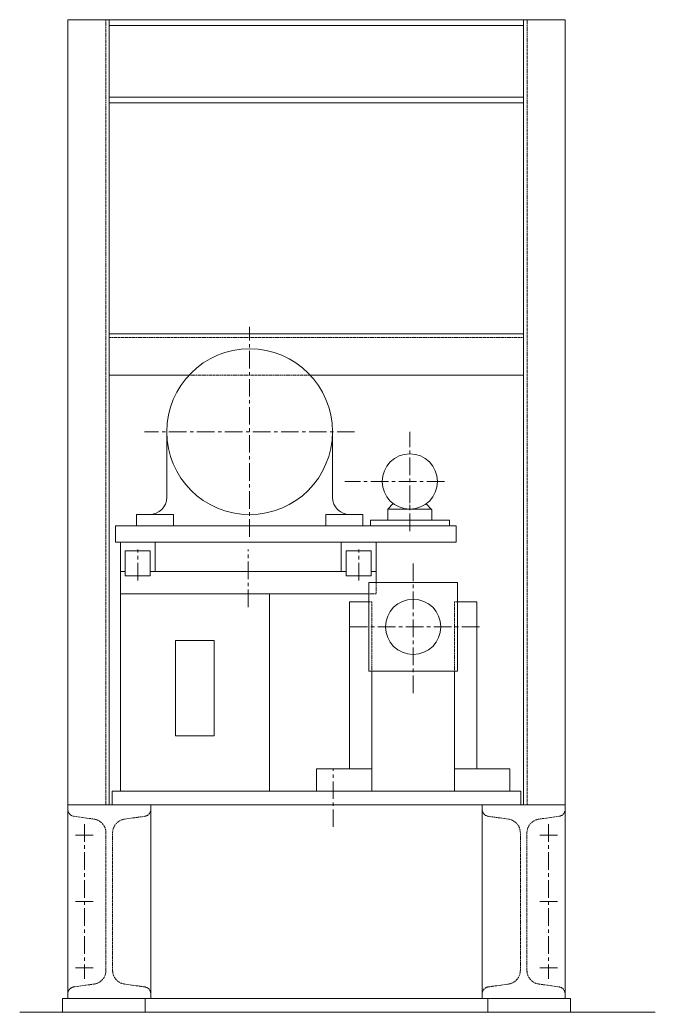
# Model space of a CAD drawing. Header units: millimetres. Extents: x 288 to 8834, y 20 to 9668.
# Drawn here: x 5085 to 6235, y 6558 to 8353 of the extents above; entities that cross this region are included whole.
import ezdxf

# ---------------------------------------------------------------- set-up
doc = ezdxf.new("R2010")
doc.units = ezdxf.units.MM
doc.linetypes.add('CENTER', pattern=[50.7, 31.8, -6.3, 6.3, -6.3])
doc.linetypes.add('DASHED', pattern=[4, 3, -1])
doc.layers.add('Layer1', color=7, linetype='Continuous')

# ---------------------------------------------------------------- blocks, each defined once
blk = doc.blocks.new('BLKF1208')
at = {"layer": 'Layer1', "color": 3, "linetype": 'Continuous', "lineweight": 5}
for p, q in [((5172.4, 8352.9), (5172.4, 6932.9)), ((5247.4, 8352.9), (5172.4, 8352.9)), ((5247.4, 6932.9), (5247.4, 8352.9)), ((5172.4, 6932.9), (5247.4, 6932.9))]:
    blk.add_line(p, q, dxfattribs=at)
at = {"layer": 'Layer1', "color": 7, "linetype": 'DASHED', "lineweight": 13}
blk.add_line((5240.9, 8352.9), (5240.9, 6932.9), dxfattribs=at)
blk = doc.blocks.new('BLKF1209')
at = {"layer": 'Layer1', "color": 3, "linetype": 'Continuous', "lineweight": 5}
for p, q in [((6072.4, 8352.9), (5997.4, 8352.9)), ((5997.4, 8352.9), (5997.4, 6997.9)), ((6072.4, 6932.9), (6072.4, 8352.9)), ((5997.4, 6997.9), (5997.4, 6932.9)), ((5997.4, 6932.9), (6072.4, 6932.9))]:
    blk.add_line(p, q, dxfattribs=at)
at = {"layer": 'Layer1', "color": 7, "linetype": 'DASHED', "lineweight": 13}
blk.add_line((6003.9, 6932.9), (6003.9, 8352.9), dxfattribs=at)
blk = doc.blocks.new('BLKF1210')
at = {"layer": 'Layer1', "color": 3, "linetype": 'Continuous', "lineweight": 5}
for p, q in [((5247.4, 8352.9), (5247.4, 8202.9)), ((5997.4, 8352.9), (5247.4, 8352.9)), ((5997.4, 8202.9), (5997.4, 8352.9)), ((5247.4, 8342.9), (5997.4, 8342.9)), ((5247.4, 8212.9), (5997.4, 8212.9)), ((5247.4, 8202.9), (5997.4, 8202.9))]:
    blk.add_line(p, q, dxfattribs=at)
blk = doc.blocks.new('BLKF1211')
at = {"layer": 'Layer1', "color": 3, "linetype": 'Continuous', "lineweight": 5}
for p, q in [((5997.4, 7784.9), (5247.4, 7784.9)), ((5247.4, 7784.9), (5247.4, 7709.9)), ((5997.4, 7709.9), (5997.4, 7784.9)), ((5247.4, 7709.9), (5391.4, 7709.9)), ((5611.4, 7709.9), (5997.4, 7709.9))]:
    blk.add_line(p, q, dxfattribs=at)
at = {"layer": 'Layer1', "color": 7, "linetype": 'DASHED', "lineweight": 13}
for p, q in [((5247.4, 7778.4), (5997.4, 7778.4)), ((5391.4, 7709.9), (5611.4, 7709.9))]:
    blk.add_line(p, q, dxfattribs=at)
blk = doc.blocks.new('BLKF1207')
at = {"layer": 'Layer1', "color": 7, "linetype": 'CENTER', "lineweight": 13}
for p, q in [((5501.4, 7417.9), (5501.4, 7797.9)), ((5691.4, 7607.9), (5311.4, 7607.9)), ((5791.4, 7427.9), (5791.4, 7607.9)), ((5853.9, 7517.9), (5673.9, 7517.9)), ((5298.9, 7338.9), (5298.9, 7394.9)), ((5498.9, 7290.4), (5498.9, 7394.9)), ((5698.9, 7338.9), (5698.9, 7394.9)), ((5797.4, 7134.9), (5797.4, 7374.9)), ((5917.4, 7254.9), (5677.4, 7254.9)), ((5652.4, 6892.9), (5652.4, 6997.9)), ((5202.4, 6897.9), (5202.4, 6617.9)), ((6042.4, 6897.9), (6042.4, 6617.9)), ((5186.4, 6877.9), (5220.4, 6877.9)), ((6058.4, 6877.9), (6024.4, 6877.9)), ((5186.4, 6757.9), (5220.4, 6757.9)), ((6058.4, 6757.9), (6024.4, 6757.9)), ((5186.4, 6637.9), (5220.4, 6637.9)), ((6058.4, 6637.9), (6024.4, 6637.9))]:
    blk.add_line(p, q, dxfattribs=at)
at = {"layer": 'Layer1', "color": 3, "linetype": 'Continuous', "lineweight": 5}
for p, q in [((5351.4, 7607.9), (5351.4, 7489.2)), ((5651.4, 7607.9), (5651.4, 7489.2)), ((5751.4, 7467.9), (5761.4, 7477.9)), ((5751.4, 7467.9), (5831.4, 7467.9)), ((5751.4, 7467.9), (5751.4, 7447.9)), ((5791.4, 7467.9), (5791.4, 7475.9)), ((5831.4, 7466.6), (5820.9, 7477.5)), ((5320.2, 7457.9), (5296.4, 7457.9)), ((5296.4, 7457.9), (5296.4, 7437.9)), ((5363.4, 7457.9), (5320.2, 7457.9)), ((5363.4, 7457.9), (5363.4, 7437.9)), ((5639.4, 7457.9), (5639.4, 7437.9)), ((5639.4, 7457.9), (5682.7, 7457.9)), ((5682.7, 7457.9), (5706.4, 7457.9)), ((5706.4, 7457.9), (5706.4, 7437.9)), ((5831.4, 7466.6), (5831.4, 7447.9)), ((5258.4, 7407.9), (5258.4, 7437.9)), ((5258.4, 7437.9), (5875.4, 7437.9)), ((5363.4, 7437.9), (5296.4, 7437.9)), ((5706.4, 7437.9), (5639.4, 7437.9)), ((5719.9, 7447.9), (5862.9, 7447.9)), ((5719.9, 7447.9), (5719.9, 7437.9)), ((5862.9, 7447.9), (5862.9, 7437.9)), ((5875.4, 7437.9), (5875.4, 7407.9)), ((5276.4, 7407.9), (5258.4, 7407.9)), ((5330.5, 7407.9), (5267.4, 7407.9)), ((5267.4, 7407.9), (5267.4, 7354.9)), ((5875.4, 7407.9), (5276.4, 7407.9)), ((5330.5, 7354.9), (5330.5, 7407.9)), ((5730.4, 7407.9), (5666.8, 7407.9)), ((5666.8, 7407.9), (5666.8, 7354.9)), ((5730.4, 7354.9), (5730.4, 7407.9)), ((5321.4, 7392.4), (5276.4, 7392.4)), ((5276.4, 7392.4), (5276.4, 7354.9)), ((5321.4, 7392.4), (5321.4, 7354.9)), ((5676.4, 7392.4), (5721.4, 7392.4)), ((5676.4, 7392.4), (5676.4, 7354.9)), ((5721.4, 7392.4), (5721.4, 7354.9)), ((5267.4, 7314.9), (5267.4, 7354.9)), ((5267.4, 7354.9), (5276.4, 7354.9)), ((5276.4, 7354.9), (5276.4, 7347.4)), ((5321.4, 7347.4), (5276.4, 7347.4)), ((5321.4, 7354.9), (5676.4, 7354.9)), ((5321.4, 7354.9), (5321.4, 7347.4)), ((5676.4, 7354.9), (5676.4, 7347.4)), ((5676.4, 7347.4), (5721.4, 7347.4)), ((5721.4, 7354.9), (5730.4, 7354.9)), ((5721.4, 7354.9), (5721.4, 7347.4)), ((5730.4, 7354.9), (5730.4, 7334.9)), ((5877.4, 7334.9), (5717.4, 7334.9)), ((5717.4, 7334.9), (5717.4, 7174.9)), ((5877.4, 7174.9), (5877.4, 7334.9)), ((5267.4, 7314.9), (5537.4, 7314.9)), ((5267.4, 7314.9), (5267.4, 6957.9)), ((5717.4, 7314.9), (5267.4, 7314.9)), ((5537.4, 7314.9), (5537.4, 6957.9)), ((5682.4, 6997.9), (5682.4, 7299.9)), ((5682.4, 7299.9), (5717.4, 7299.9)), ((5912.4, 7299.9), (5877.4, 7299.9)), ((5912.4, 6997.9), (5912.4, 7299.9)), ((5367.4, 7230.4), (5437.4, 7230.4)), ((5367.4, 7230.4), (5367.4, 7057.9)), ((5437.4, 7230.4), (5437.4, 7057.9)), ((5717.4, 7174.9), (5877.4, 7174.9)), ((5722.4, 7174.9), (5722.4, 6957.9)), ((5872.4, 7174.9), (5872.4, 6957.9)), ((5367.4, 7057.9), (5437.4, 7057.9)), ((5722.4, 6997.9), (5622.4, 6997.9)), ((5622.4, 6997.9), (5622.4, 6957.9)), ((5872.4, 6997.9), (5972.4, 6997.9)), ((5972.4, 6997.9), (5972.4, 6957.9)), ((5252.4, 6957.9), (5992.4, 6957.9)), ((5252.4, 6932.9), (5252.4, 6957.9)), ((5992.4, 6932.9), (5992.4, 6957.9)), ((5322.4, 6932.9), (5172.4, 6932.9)), ((5172.4, 6932.9), (5172.4, 6582.9)), ((5252.4, 6932.9), (5992.4, 6932.9)), ((5322.4, 6582.9), (5322.4, 6932.9)), ((5922.4, 6932.9), (6072.4, 6932.9)), ((5922.4, 6582.9), (5922.4, 6932.9)), ((6072.4, 6932.9), (6072.4, 6582.9)), ((5162.4, 6582.9), (5162.4, 6557.9)), ((5162.4, 6582.9), (5312.4, 6582.9)), ((5172.4, 6582.9), (5322.4, 6582.9)), ((5312.4, 6582.9), (5312.4, 6557.9)), ((5322.4, 6582.9), (5922.4, 6582.9)), ((6072.4, 6582.9), (5922.4, 6582.9)), ((5932.4, 6582.9), (5932.4, 6557.9)), ((6082.4, 6582.9), (5932.4, 6582.9)), ((6082.4, 6582.9), (6082.4, 6557.9)), ((5162.4, 6557.9), (5312.4, 6557.9)), ((6082.4, 6557.9), (5932.4, 6557.9))]:
    blk.add_line(p, q, dxfattribs=at)
at = {"layer": 'Layer1', "color": 7, "linetype": 'DASHED', "lineweight": 13}
for p, q in [((5730.4, 7334.9), (5730.4, 7314.9)), ((5730.4, 7314.9), (5717.4, 7314.9)), ((5717.4, 7299.9), (5722.4, 7299.9)), ((5722.4, 7299.9), (5722.4, 7174.9)), ((5877.4, 7299.9), (5872.4, 7299.9)), ((5872.4, 7299.9), (5872.4, 7174.9)), ((5172.4, 6932.9), (5172.4, 6924.6)), ((5322.4, 6932.9), (5172.4, 6932.9)), ((5322.4, 6924.6), (5322.4, 6932.9)), ((5922.4, 6924.6), (5922.4, 6932.9)), ((5922.4, 6932.9), (6072.4, 6932.9)), ((6072.4, 6932.9), (6072.4, 6924.6)), ((5183.2, 6912.2), (5219.9, 6907.1)), ((5274.9, 6907.1), (5311.7, 6912.2)), ((5969.9, 6907.1), (5933.2, 6912.2)), ((6061.7, 6912.2), (6024.9, 6907.1)), ((5241.4, 6882.3), (5241.4, 6633.5)), ((5253.4, 6633.5), (5253.4, 6882.3)), ((5991.4, 6633.5), (5991.4, 6882.3)), ((6003.4, 6882.3), (6003.4, 6633.5)), ((5219.9, 6608.7), (5183.2, 6603.6)), ((5311.7, 6603.6), (5274.9, 6608.7)), ((5933.2, 6603.6), (5969.9, 6608.7)), ((6024.9, 6608.7), (6061.7, 6603.6)), ((5172.4, 6591.2), (5172.4, 6582.9)), ((5322.4, 6582.9), (5322.4, 6591.2)), ((5922.4, 6582.9), (5922.4, 6591.2)), ((6072.4, 6591.2), (6072.4, 6582.9)), ((5172.4, 6582.9), (5322.4, 6582.9)), ((6072.4, 6582.9), (5922.4, 6582.9))]:
    blk.add_line(p, q, dxfattribs=at)
at = {"layer": 'Layer1', "color": 7, "linetype": 'Continuous', "lineweight": 13}
blk.add_line((5085.5, 6557.9), (6235.5, 6557.9), dxfattribs=at)
at = {"layer": 'Layer1', "color": 3, "linetype": 'Continuous', "lineweight": 5}
for centre, radius in [((5501.4, 7607.9), 150), ((5791.4, 7517.9), 50), ((5797.4, 7254.9), 50)]:
    blk.add_circle(centre, radius, dxfattribs=at)
for centre, start, end in [((5320.2, 7489.2), 270, 0), ((5682.7, 7489.2), 180, 270)]:
    blk.add_arc(centre, 31.2, start, end, dxfattribs=at)
at = {"layer": 'Layer1', "color": 7, "linetype": 'DASHED', "lineweight": 13}
for centre, radius, start, end in [((5184.9, 6924.6), 12.5, 180, 262), ((5309.9, 6924.6), 12.5, 278, 0), ((5934.9, 6924.6), 12.5, 180, 262), ((6059.9, 6924.6), 12.5, 278, 0), ((5216.4, 6882.3), 25, 0, 82), ((5278.4, 6882.3), 25, 98, 180), ((5966.4, 6882.3), 25, 0, 82), ((6028.4, 6882.3), 25, 98, 180), ((5216.4, 6633.5), 25, 278, 0), ((5278.4, 6633.5), 25, 180, 262), ((5966.4, 6633.5), 25, 278, 0), ((6028.4, 6633.5), 25, 180, 262), ((5184.9, 6591.2), 12.5, 98, 180), ((5309.9, 6591.2), 12.5, 0, 82), ((5934.9, 6591.2), 12.5, 98, 180), ((6059.9, 6591.2), 12.5, 0, 82)]:
    blk.add_arc(centre, radius, start, end, dxfattribs=at)
at = {"layer": 'Layer1', "color": 3, "linetype": 'Continuous', "lineweight": 5}
for name in ['BLKF1208', 'BLKF1210', 'BLKF1209', 'BLKF1211']:
    blk.add_blockref(name, (0, 0), dxfattribs=at)

msp = doc.modelspace()

# ---------------------------------------------------------------- block references
at = {"layer": 'Layer1', "color": 3, "linetype": 'Continuous', "lineweight": 5}
msp.add_blockref('BLKF1207', (0, 0), dxfattribs=at)

doc.saveas('drawing.dxf')
